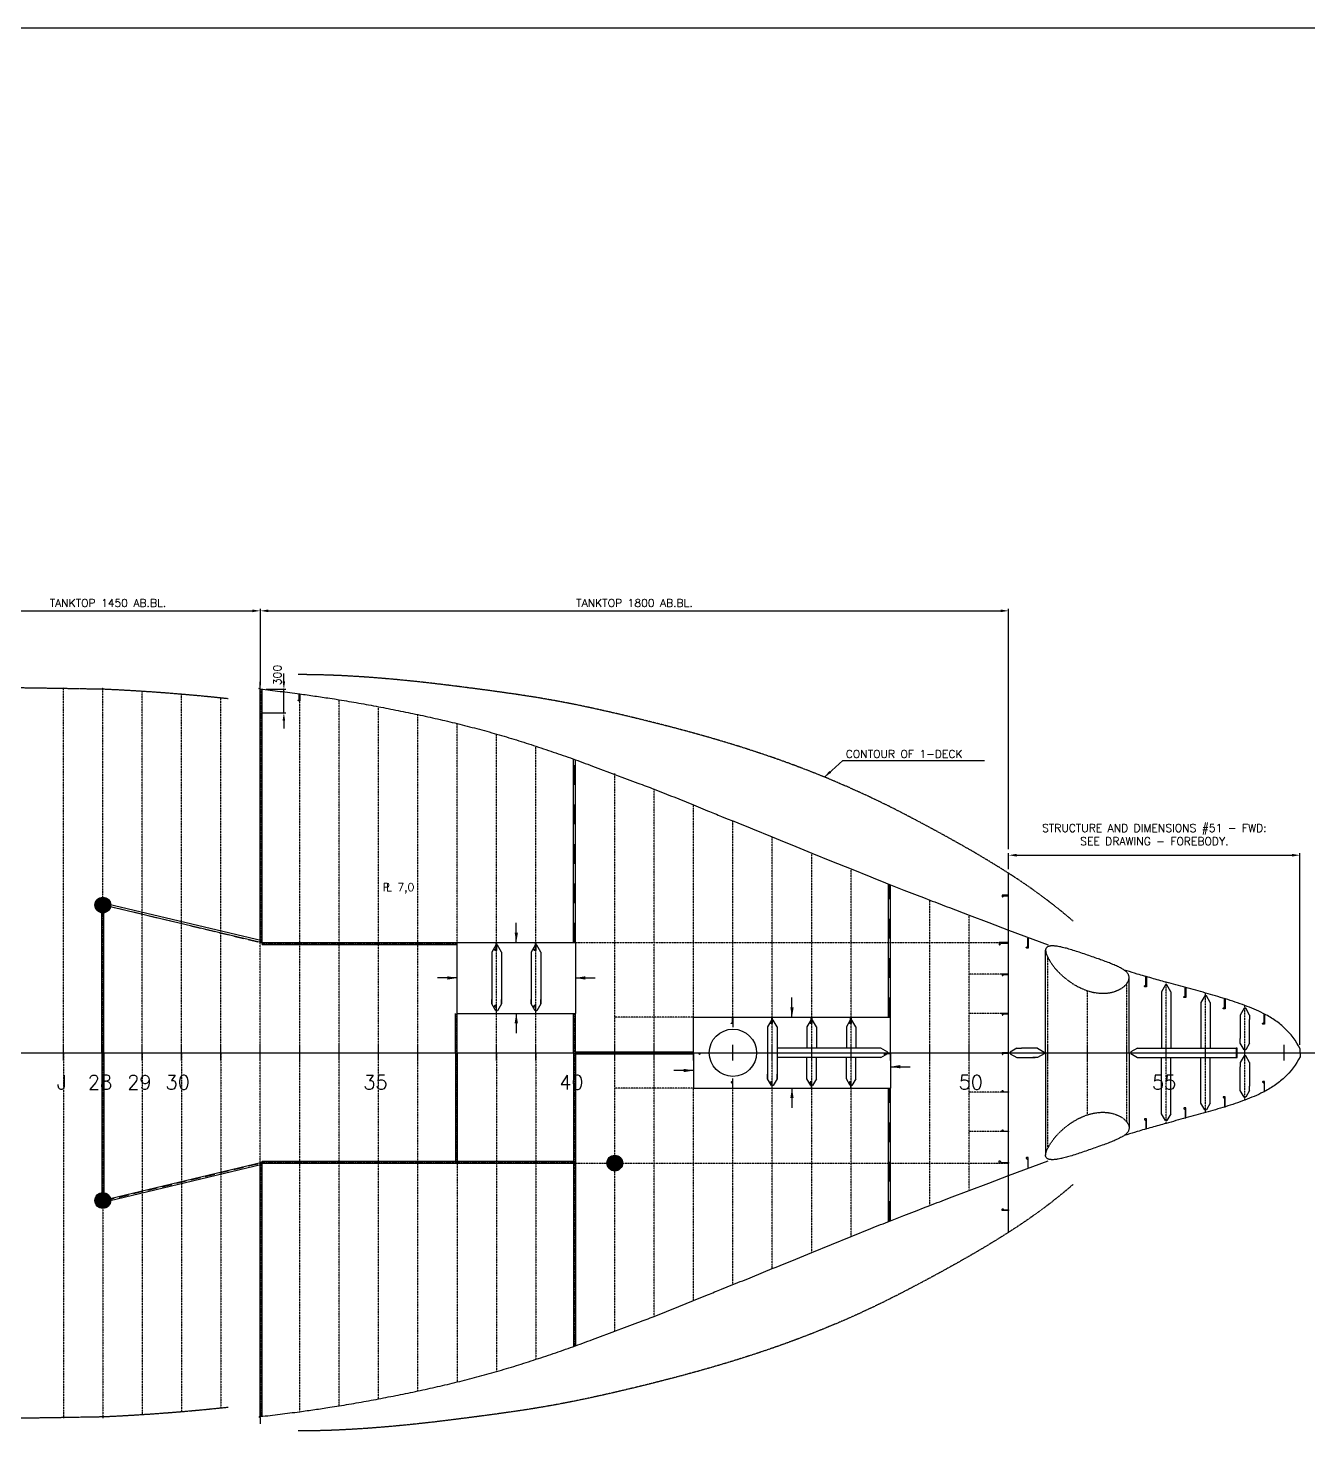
# Model space of a CAD drawing. Extents: x 53504 to 219407, y 25397 to 156081.
# Drawn here: x 107940 to 124189, y 135854 to 153661 of the extents above; entities that cross this region are included whole.
import ezdxf

# ---------------------------------------------------------------- set-up
doc = ezdxf.new("R2010")
doc.units = 0
doc.header["$LTSCALE"] = 250
for name, pattern in [('CENTER', [3, 2.5, -0.25, 0, -0.25]), ('DASHED', [0.75, 0.5, -0.25]), ('JERNB', [2, 1, -1]), ('PHANTOM', [2.1, 1.25, -0.2, 0.125, -0.2, 0.125, -0.2])]:
    doc.linetypes.add(name, pattern=pattern)
doc.layers.get('0').update_dxf_attribs({"linetype": 'CONTINUOUS'})
doc.layers.get('DEFPOINTS').update_dxf_attribs({"linetype": 'CONTINUOUS'})
for name, color, linetype in [('S0CE1', 1, 'CENTER'), ('S0CO1', 1, 'CONTINUOUS'), ('S0CO2', 2, 'CONTINUOUS'), ('S0CO5', 4, 'CONTINUOUS'), ('S0DA1', 1, 'DASHED'), ('S0DA2', 2, 'DASHED'), ('S0DA3', 3, 'DASHED'), ('S0PH1', 1, 'PHANTOM'), ('S0TX2', 2, 'CONTINUOUS'), ('S0TX3', 3, 'CONTINUOUS')]:
    doc.layers.add(name, color=color, linetype=linetype)
doc.styles.add('18', font='romans', dxfattribs={"height": 180})
doc.styles.add('ROMANS', font='romans', dxfattribs={"height": 100})
doc.dimstyles.get("Standard").update_dxf_attribs({"dimscale": 50, "dimtxt": 2, "dimasz": 2, "dimexe": 0.5, "dimexo": 1, "dimgap": 1, "dimtad": 1, "dimdsep": 46, "dimtxsty": 'ROMANS', "dimcen": 1.5, "dimclrd": 1, "dimclre": 1, "dimclrt": 2, "dimazin": 2, "dimtfac": 1, "dimtmove": 2, "dimatfit": 3, "dimfxl": 1, "dimtvp": 100, "dimtolj": 1, "dimarcsym": 0})

# ---------------------------------------------------------------- blocks, each defined once
blk = doc.blocks.new('PILL-O')
at = {"layer": 'S0TX2'}
h = blk.add_hatch(color=256, dxfattribs=at)
h.paths.add_polyline_path([(1, -1), (0, -1), (0, -100, 0.198881), (71, -71)])
h.paths.add_polyline_path([(0, -1), (-70, -71, 0.196266), (0, -100)])
h.paths.add_polyline_path([(0, -1), (0, 0), (-71, 71, 0.198912), (-100, 0, 0.201592), (-70, -71)])
h.paths.add_polyline_path([(0, 100, 0.198881), (-71, 71), (0, 0)])
h.paths.add_polyline_path([(71, 70, 0.201624), (0, 100), (0, 0), (1, -1)])
h.paths.add_polyline_path([(71, 70), (1, -1), (71, -71, 0.198912), (100, 0, 0.196235)])
at = {"layer": 'S0CO2'}
blk.add_circle((0, 0), 100, dxfattribs=at)
blk = doc.blocks.new('HP80x7')
at = {"color": 0, "linetype": 'ByBlock'}
blk.add_lwpolyline([(17, -80, 0.773344), (19, -73), (8, -66, -0.267949), (6, -63), (6, 0), (0, 0), (0, -80), (17, -80)], format="xyb", dxfattribs=at)
blk = doc.blocks.new('HP100x7')
at = {"color": 0}
blk.add_lwpolyline([(0, 0), (0, -100), (20, -100, 0.767327), (24, -89), (10, -79, -0.267949), (7, -75), (7, 0)], format="xyb", close=True, dxfattribs=at)
blk = doc.blocks.new('snip')
at = {"color": 0, "linetype": 'ByBlock'}
for p, q in [((-75, -151), (-75, -221)), ((75, -151), (75, -221))]:
    blk.add_line(p, q, dxfattribs=at)
blk.add_lwpolyline([(75, -151), (13, -43), (-12, -43), (-75, -151)], dxfattribs=at)
blk = doc.blocks.new('HP120x8')
at = {"color": 0}
blk.add_lwpolyline([(0, 0), (0, -120), (24, -120, 0.767327), (27, -109), (10, -99, -0.267949), (8, -95), (8, 0)], format="xyb", close=True, dxfattribs=at)
blk = doc.blocks.new('*D119')
at = {"layer": 'DEFPOINTS', "color": 0, "transparency": 16777216}
for p in [(124088, 143162), (120389, 142933), (124088, 140704)]:
    blk.add_point(p, dxfattribs=at)
at = {"layer": 'S0TX2', "color": 1, "lineweight": -2, "transparency": 16777216}
for p, q in [((120389, 142983), (120389, 143187)), ((124088, 140754), (124088, 143187)), ((120489, 143162), (123988, 143162))]:
    blk.add_line(p, q, dxfattribs=at)
at = {"layer": 'S0TX2', "color": 1, "transparency": 16777216}
for points in [[(120489, 143179), (120489, 143145), (120389, 143162)], [(123988, 143179), (123988, 143145), (124088, 143162)]]:
    blk.add_solid(points, dxfattribs=at)
at = {"layer": 'S0TX2', "color": 2, "transparency": 16777216, "insert": (122239, 143423), "char_height": 100, "attachment_point": 5, "style": 'ROMANS'}
blk.add_mtext('\\A1;STRUCTURE AND DIMENSIONS #51 - FWD:\\PSEE DRAWING - FOREBODY.', dxfattribs=at)
blk = doc.blocks.new('PLDIM2')
at = {"layer": 'S0TX2', "style": 'ROMANS'}
for s, p in [('P', (-19, 0)), ('L', (23, 0))]:
    blk.add_text(s, height=100, dxfattribs=at).set_placement(p)
blk.add_attdef('XX.X', (168, -1), '', height=100, dxfattribs=at)
blk = doc.blocks.new('PILC')
at = {"color": 1, "linetype": 'ByBlock'}
blk.add_line((0, 0), (-250, 0), dxfattribs=at)
blk.add_solid([(-125, 21), (-125, -21), (0, 0)], dxfattribs=at)
blk = doc.blocks.new('*D117')
at = {"layer": 'DEFPOINTS', "color": 0, "transparency": 16777216}
for p in [(120389, 146264), (110889, 145272), (120389, 143187)]:
    blk.add_point(p, dxfattribs=at)
at = {"layer": 'S0TX2', "color": 1, "lineweight": -2, "transparency": 16777216}
for p, q in [((110889, 145322), (110889, 146289)), ((110989, 146264), (120289, 146264)), ((120389, 143237), (120389, 146289))]:
    blk.add_line(p, q, dxfattribs=at)
at = {"layer": 'S0TX2', "color": 1, "transparency": 16777216}
for points in [[(110989, 146281), (110989, 146247), (110889, 146264)], [(120289, 146281), (120289, 146247), (120389, 146264)]]:
    blk.add_solid(points, dxfattribs=at)
at = {"layer": 'S0TX2', "color": 2, "transparency": 16777216, "insert": (115639, 146364), "char_height": 100, "attachment_point": 5, "style": 'ROMANS'}
blk.add_mtext('\\A1;TANKTOP 1800 AB.BL.', dxfattribs=at)
blk = doc.blocks.new('*D112')
at = {"layer": 'DEFPOINTS', "color": 0, "transparency": 16777216}
for p in [(110913, 145269), (111188, 145269), (110864, 144969)]:
    blk.add_point(p, dxfattribs=at)
at = {"layer": 'S0CO1', "color": 1, "lineweight": -2, "transparency": 16777216}
for p, q in [((111188, 145369), (111188, 145469)), ((110963, 145269), (111213, 145269)), ((111188, 144969), (111188, 145269)), ((110914, 144969), (111213, 144969)), ((111188, 144869), (111188, 144769))]:
    blk.add_line(p, q, dxfattribs=at)
at = {"layer": 'S0CO1', "color": 1, "transparency": 16777216}
for points in [[(111171, 145369), (111204, 145369), (111188, 145269)], [(111171, 144869), (111204, 144869), (111188, 144969)]]:
    blk.add_solid(points, dxfattribs=at)
at = {"layer": 'S0CO1', "color": 2, "transparency": 16777216, "insert": (111106, 145449), "char_height": 100, "attachment_point": 5, "rotation": 90, "style": 'ROMANS'}
blk.add_mtext('\\A1;300', dxfattribs=at)
blk = doc.blocks.new('*D120')
at = {"layer": 'DEFPOINTS', "color": 0, "transparency": 16777216}
for p in [(110889, 146264), (110889, 145490), (107020, 145454)]:
    blk.add_point(p, dxfattribs=at)
at = {"layer": 'S0TX2', "color": 1, "lineweight": -2, "transparency": 16777216}
for p, q in [((107020, 145504), (107020, 146289)), ((107120, 146264), (110789, 146264)), ((110889, 145540), (110889, 146289))]:
    blk.add_line(p, q, dxfattribs=at)
at = {"layer": 'S0TX2', "color": 1, "transparency": 16777216}
for points in [[(107120, 146281), (107120, 146247), (107020, 146264)], [(110789, 146281), (110789, 146247), (110889, 146264)]]:
    blk.add_solid(points, dxfattribs=at)
at = {"layer": 'S0TX2', "color": 2, "transparency": 16777216, "insert": (108954, 146364), "char_height": 100, "attachment_point": 5, "style": 'ROMANS'}
blk.add_mtext('\\A1;TANKTOP 1450 AB.BL.', dxfattribs=at)

msp = doc.modelspace()

# ---------------------------------------------------------------- linework, layer by layer
at = {"layer": 'S0CE1', "color": 0, "ltscale": 0.02}
msp.add_line((87804.363, 140654.306), (125017.273, 140654.306), dxfattribs=at)
at = {"layer": 'S0CO1', "color": 6}
msp.add_line((217244.682, 153661.231), (78186.515, 153661.231), dxfattribs=at)
at = {"layer": 'S0CO1', "color": 0}
for p, q in [((110888.569, 142054.306), (110888.569, 145266.634)), ((110912.569, 142030.306), (110912.569, 145263.878)), ((114864.569, 142054.306), (114864.569, 144378.124)), ((114888.569, 142054.306), (114888.569, 144378.124)), ((118864.569, 141104.306), (118864.569, 142794.364)), ((118888.569, 141104.306), (118888.569, 142784.737)), ((108876.569, 140654.306), (108876.569, 142558.201)), ((110912.569, 142073.261), (108876.569, 142558.201)), ((110912.569, 142048.59), (108876.569, 142533.53)), ((108900.569, 140654.306), (108900.569, 142552.485)), ((110912.569, 142054.306), (113388.569, 142054.306)), ((110912.569, 142030.306), (113388.569, 142030.306)), ((120858.569, 140654.306), (120858.569, 141955.464)), ((113828.569, 141877.748), (113828.569, 141275.039)), ((113948.569, 141877.748), (113948.569, 141275.039)), ((114328.569, 141877.748), (114328.569, 141275.039)), ((114448.569, 141877.748), (114448.569, 141275.039)), ((121918.569, 140654.306), (121918.569, 141608.657)), ((122328.569, 141373.619), (122328.569, 140714.306)), ((122448.569, 141373.619), (122448.569, 140714.306)), ((122828.569, 141236.55), (122828.569, 140714.306)), ((122948.569, 141236.55), (122948.569, 140714.306)), ((113364.569, 140654.306), (113364.569, 141154.306)), ((113388.569, 140654.306), (113388.569, 141154.306)), ((114864.569, 140654.306), (114864.569, 141154.306)), ((114888.569, 140654.306), (114888.569, 141154.306)), ((123328.569, 141077.588), (123328.569, 140833.931)), ((123448.569, 140833.931), (123448.569, 141077.588)), ((117328.569, 140927.748), (117328.569, 140325.039)), ((117448.569, 140927.748), (117448.569, 140325.039)), ((117828.569, 140927.748), (117828.569, 140714.306)), ((117948.569, 140927.748), (117948.569, 140714.306)), ((118328.569, 140927.748), (118328.569, 140714.306)), ((118448.569, 140927.748), (118448.569, 140714.306)), ((118712.011, 140714.306), (117448.569, 140714.306)), ((120697.914, 140712.451), (120550.68, 140712.451)), ((122024.854, 140714.306), (123288.569, 140714.306)), ((108876.569, 140654.306), (108876.569, 138680.029)), ((108900.569, 140654.306), (108900.569, 138680.029)), ((113364.569, 140654.306), (113364.569, 139278.306)), ((113388.569, 140654.306), (113388.569, 139278.306)), ((114864.569, 140654.306), (114864.569, 136922.129)), ((114888.569, 140666.306), (116388.569, 140666.306)), ((114888.569, 140654.306), (114888.569, 136930.488)), ((114888.569, 140642.306), (116388.569, 140642.306)), ((118712.011, 140594.306), (117448.569, 140594.306)), ((117828.569, 140380.864), (117828.569, 140594.306)), ((117948.569, 140380.864), (117948.569, 140594.306)), ((118328.569, 140380.864), (118328.569, 140594.306)), ((118448.569, 140380.864), (118448.569, 140594.306)), ((120550.68, 140592.451), (120725.827, 140592.451)), ((120858.569, 140654.306), (120858.569, 139353.149)), ((121918.569, 140654.306), (121918.569, 139699.956)), ((122024.854, 140594.306), (123288.569, 140594.306)), ((122328.569, 139934.993), (122328.569, 140594.306)), ((122448.569, 139934.993), (122448.569, 140594.306)), ((122828.569, 140072.062), (122828.569, 140594.306)), ((122948.569, 140072.062), (122948.569, 140594.306)), ((123328.569, 140231.024), (123328.569, 140474.682)), ((123448.569, 140474.682), (123448.569, 140231.024)), ((118864.569, 138514.249), (118864.569, 140204.306)), ((118888.569, 138523.876), (118888.569, 140204.306)), ((110912.569, 139260.023), (108876.569, 138775.082)), ((110888.569, 136041.979), (110888.569, 139254.306)), ((110912.569, 136044.734), (110912.569, 139278.306)), ((110912.569, 139278.306), (114864.569, 139278.306)), ((110912.569, 139254.306), (114864.569, 139254.306)), ((110912.569, 139235.351), (108876.569, 138750.411))]:
    msp.add_line(p, q, dxfattribs=at)
at = {"layer": 'S0CO1', "color": 0, "linetype": 'JERNB', "ltscale": 0.02}
for p, q in [((110900.569, 142051.448), (110900.569, 145265.26)), ((108888.569, 140654.306), (108888.569, 142429.306)), ((110912.569, 142042.306), (113388.569, 142042.306)), ((113376.569, 140654.306), (113376.569, 141154.306)), ((114876.569, 140654.306), (114876.569, 141154.306)), ((108888.569, 140654.306), (108888.569, 138879.306)), ((113376.569, 140654.306), (113376.569, 139278.306)), ((114876.569, 140654.306), (114876.569, 136926.304)), ((110900.569, 136043.353), (110900.569, 139257.164)), ((110912.569, 139266.306), (114864.569, 139266.306))]:
    msp.add_line(p, q, dxfattribs=at)
at = {"layer": 'S0CO1', "color": 0, "linetype": 'JERNB'}
for p, q in [((114876.569, 142054.306), (114876.569, 144378.124)), ((118876.569, 141104.306), (118876.569, 142789.55)), ((114888.569, 140654.306), (116388.569, 140654.306)), ((118876.569, 138519.063), (118876.569, 140204.306))]:
    msp.add_line(p, q, dxfattribs=at)
at = {"layer": 'S0CO1', "color": 0, "linetype": 'Continuous'}
for p, q in [((116888.569, 140554.306), (116888.569, 140754.306)), ((118888.569, 140554.306), (118888.569, 140754.306)), ((123388.569, 140554.306), (123388.569, 140754.306))]:
    msp.add_line(p, q, dxfattribs=at)
for points in [[(110888.569, 145176.373), (110888.569, 145257.695), (110905.741, 145263.945), (110871.398, 145276.445), (110888.569, 145282.695), (110888.569, 145364.017)], [(110888.569, 136132.24), (110888.569, 136050.918), (110905.741, 136044.668), (110871.398, 136032.168), (110888.569, 136025.918), (110888.569, 135944.596)]]:
    msp.add_lwpolyline(points, dxfattribs=at)
at = {"layer": 'S0CO1', "color": 0}
msp.add_lwpolyline([(123276.569, 140594.306), (123288.569, 140594.306), (123288.569, 140714.306), (123276.569, 140714.306)], close=True, dxfattribs=at)
at = {"layer": 'S0CO2', "color": 0}
for points in [[(120638.569, 142110.556), (120638.569, 141983.184), (120618.069, 141983.184, -0.767326988), (120615.069, 141994.38), (120629.069, 142003.907, 0.267949192), (120631.569, 142008.237), (120631.569, 142110.556)], [(122138.569, 141620.45), (122138.569, 141493.078), (122118.069, 141493.078, -0.767326988), (122115.069, 141504.274), (122129.069, 141513.8, 0.267949192), (122131.569, 141518.13), (122131.569, 141620.45)], [(122638.569, 141482.027), (122638.569, 141354.655), (122618.069, 141354.655, -0.767326988), (122615.069, 141365.851), (122629.069, 141375.377, 0.267949192), (122631.569, 141379.707), (122631.569, 141482.027)], [(123138.569, 141339.42), (123138.569, 141212.048), (123118.069, 141212.048, -0.767326988), (123115.069, 141223.244), (123129.069, 141232.771, 0.267949192), (123131.569, 141237.101), (123131.569, 141339.42)], [(123638.569, 141144.728), (123638.569, 141017.356), (123618.069, 141017.356, -0.767326988), (123615.069, 141028.552), (123629.069, 141038.078, 0.267949192), (123631.569, 141042.408), (123631.569, 141144.728)], [(123638.569, 140163.885), (123638.569, 140291.257), (123618.069, 140291.257, 0.767326988), (123615.069, 140280.061), (123629.069, 140270.534, -0.267949192), (123631.569, 140266.204), (123631.569, 140163.885)], [(123138.569, 139969.192), (123138.569, 140096.564), (123118.069, 140096.564, 0.767326988), (123115.069, 140085.368), (123129.069, 140075.842, -0.267949192), (123131.569, 140071.512), (123131.569, 139969.192)], [(122138.569, 139688.163), (122138.569, 139815.535), (122118.069, 139815.535, 0.767326988), (122115.069, 139804.339), (122129.069, 139794.812, -0.267949192), (122131.569, 139790.482), (122131.569, 139688.163)], [(122638.569, 139826.586), (122638.569, 139953.958), (122618.069, 139953.958, 0.767326988), (122615.069, 139942.762), (122629.069, 139933.235, -0.267949192), (122631.569, 139928.905), (122631.569, 139826.586)], [(120638.569, 139198.056), (120638.569, 139325.428), (120618.069, 139325.428, 0.767326988), (120615.069, 139314.232), (120629.069, 139304.706, -0.267949192), (120631.569, 139300.376), (120631.569, 139198.056)]]:
    msp.add_lwpolyline(points, format="xyb", close=True, dxfattribs=at)
at = {"layer": 'S0CO2', "color": 0, "flags": 128}
for points in [[(121918.587, 141608.278), (121918.181, 141616.953), (121916.995, 141625.173), (121915.024, 141633.241), (121912.39, 141640.831), (121909.05, 141648.162), (121907.378, 141651.265), (121905.599, 141654.306), (121901.86, 141660.073), (121897.673, 141665.775), (121893.312, 141671.092), (121888.569, 141676.325), (121884.064, 141680.858), (121879.386, 141685.219), (121873.817, 141690.069), (121867.921, 141694.851), (121862.05, 141699.328), (121855.901, 141703.782), (121845.837, 141710.643), (121835.081, 141717.468), (121828.648, 141721.312), (121822.026, 141725.091), (121809.853, 141731.732), (121798.431, 141737.702), (121786.564, 141743.644), (121772.669, 141750.332), (121758.194, 141757.052), (121743.374, 141763.676), (121728.097, 141770.238), (121712.032, 141776.93), (121695.482, 141783.684), (121682.134, 141789.026), (121668.569, 141794.362), (121650.88, 141801.212), (121632.794, 141808.118), (121614.339, 141815.065), (121595.544, 141822.035), (121576.437, 141829.015), (121557.044, 141835.99), (121543.089, 141840.941), (121529.071, 141845.858), (121509.116, 141852.806), (121488.978, 141859.81), (121468.689, 141866.857), (121448.278, 141873.927), (121427.778, 141881.021), (121408.149, 141887.798), (121388.569, 141894.552), (121367.985, 141901.627), (121347.429, 141908.66), (121326.937, 141915.639), (121306.536, 141922.555), (121286.259, 141929.399), (121267.72, 141935.629), (121249.409, 141941.757), (121229.649, 141948.254), (121210.13, 141954.473), (121190.88, 141960.413), (121171.929, 141966.075), (121153.304, 141971.462), (121135.034, 141976.577), (121121.665, 141980.214), (121108.569, 141983.69), (121091.302, 141988.101), (121074.483, 141992.175), (121062.058, 141995.045), (121049.962, 141997.725), (121034.38, 142000.922), (121019.333, 142003.664), (121004.948, 142005.97), (120997.669, 142007.02), (120990.575, 142007.97), (120977.28, 142009.482), (120966.612, 142010.41), (120955.968, 142011.084), (120944.401, 142011.366), (120933.505, 142011.054), (120927.232, 142010.621), (120921.237, 142010.031), (120915.284, 142009.249), (120909.388, 142008.254), (120903.517, 142006.978), (120897.753, 142005.376), (120893.108, 142003.806), (120888.569, 142001.965), (120882.837, 141999.077), (120877.437, 141995.656), (120872.692, 141991.826), (120870.296, 141989.452), (120868.089, 141986.922), (120864.694, 141982.103), (120861.983, 141976.869), (120860.048, 141971.468), (120858.939, 141966.492), (120858.554, 141954.977)], [(121918.587, 139700.335), (121918.181, 139691.66), (121916.995, 139683.44), (121915.024, 139675.371), (121912.39, 139667.782), (121909.05, 139660.451), (121907.378, 139657.348), (121905.599, 139654.306), (121901.86, 139648.539), (121897.673, 139642.837), (121893.312, 139637.52), (121888.569, 139632.288), (121884.064, 139627.754), (121879.386, 139623.393), (121873.817, 139618.544), (121867.921, 139613.761), (121862.05, 139609.284), (121855.901, 139604.83), (121845.837, 139597.969), (121835.081, 139591.145), (121828.648, 139587.3), (121822.026, 139583.521), (121809.853, 139576.88), (121798.431, 139570.911), (121786.564, 139564.969), (121772.669, 139558.28), (121758.194, 139551.561), (121743.374, 139544.936), (121728.097, 139538.374), (121712.032, 139531.682), (121695.482, 139524.929), (121682.134, 139519.586), (121668.569, 139514.25), (121650.88, 139507.4), (121632.794, 139500.494), (121614.339, 139493.548), (121595.544, 139486.577), (121576.437, 139479.597), (121557.044, 139472.622), (121543.089, 139467.671), (121529.071, 139462.755), (121509.116, 139455.806), (121488.978, 139448.802), (121468.689, 139441.755), (121448.278, 139434.685), (121427.778, 139427.591), (121408.149, 139420.814), (121388.569, 139414.061), (121367.985, 139406.986), (121347.429, 139399.953), (121326.937, 139392.973), (121306.536, 139386.057), (121286.259, 139379.213), (121267.72, 139372.983), (121249.409, 139366.856), (121229.649, 139360.358), (121210.13, 139354.14), (121190.88, 139348.2), (121171.929, 139342.537), (121153.304, 139337.15), (121135.034, 139332.035), (121121.665, 139328.399), (121108.569, 139324.923), (121091.302, 139320.512), (121074.483, 139316.438), (121062.058, 139313.568), (121049.962, 139310.887), (121034.38, 139307.69), (121019.333, 139304.949), (121004.948, 139302.643), (120997.669, 139301.592), (120990.575, 139300.643), (120977.28, 139299.131), (120966.612, 139298.203), (120955.968, 139297.528), (120944.401, 139297.247), (120933.505, 139297.558), (120927.232, 139297.992), (120921.237, 139298.581), (120915.284, 139299.363), (120909.388, 139300.358), (120903.517, 139301.634), (120897.753, 139303.237), (120893.108, 139304.807), (120888.569, 139306.648), (120882.837, 139309.536), (120877.437, 139312.956), (120872.692, 139316.787), (120870.296, 139319.16), (120868.089, 139321.691), (120864.694, 139326.509), (120861.983, 139331.743), (120860.048, 139337.145), (120858.939, 139342.12), (120858.554, 139353.636)]]:
    msp.add_lwpolyline(points, dxfattribs=at)
at = {"layer": 'S0CO5', "color": 0}
for p, q in [((120388.569, 138375.603), (120388.569, 142933.01)), ((113388.569, 142054.306), (114888.569, 142054.306)), ((113388.569, 141154.306), (113388.569, 142054.306)), ((114888.569, 142054.306), (114888.569, 141154.306)), ((113388.569, 141154.306), (114888.569, 141154.306)), ((116388.569, 140654.306), (116388.569, 141104.306)), ((116388.569, 141104.306), (118888.569, 141104.306)), ((118888.569, 140654.306), (118888.569, 141104.306)), ((116388.569, 140654.306), (116388.569, 140204.306)), ((118888.569, 140654.306), (118888.569, 140204.306)), ((123288.569, 140654.306), (124088.495, 140654.306)), ((116388.569, 140204.306), (118888.569, 140204.306))]:
    msp.add_line(p, q, dxfattribs=at)
at = {"layer": 'S0CO5', "color": 0, "flags": 128}
for points in [[(110882.646, 145272.351, -0.000054026), (110888.569, 145271.68, -0.002373), (111138.743, 145242.141, -0.003239), (111388.569, 145209.793, -0.002486), (111579.241, 145182.88, -0.001881), (111769.673, 145154.306), (111829.136, 145145.08), (111888.569, 145135.66, -0.004166), (112138.878, 145093.348, -0.002877), (112388.569, 145047.516, -0.00266), (112638.862, 144998.714, -0.003099), (112888.569, 144947.01, -0.00342), (113139.001, 144891.75, -0.004164), (113388.569, 144832.701, -0.004594), (113639.237, 144768.731, -0.005414), (113888.569, 144699.758, -0.005252), (114139.249, 144624.621, -0.00354), (114388.569, 144545.086, -0.003347), (114639.212, 144461.309, -0.004155), (114888.569, 144373.782, -0.003507), (115138.888, 144281.568), (115388.569, 144187.647), (115432.983, 144170.964), (115477.425, 144154.306), (115683.187, 144077.56, -0.002934), (115888.569, 143999.803, -0.003958), (116139.085, 143900.989, -0.001179), (116388.569, 143799.603), (116566.954, 143726.645, 0.001691), (116745.593, 143654.306), (116817.075, 143625.739), (116888.569, 143597.2, -0.001725), (117138.733, 143496.113), (117388.569, 143394.218), (117437.497, 143374.267), (117486.425, 143354.306), (117687.476, 143271.986), (117888.569, 143189.776), (118138.524, 143088.588), (118388.569, 142987.622), (118638.333, 142886.362, 0.002549), (118888.569, 142786.282, 0.00173), (119058.497, 142720.021), (119228.636, 142654.306), (119308.595, 142623.401), (119388.569, 142592.528, 0.001117), (119638.44, 142496.901), (119888.569, 142401.95), (120138.519, 142307.227), (120388.569, 142212.735), (120889.505, 142025.035)], [(124088.495, 140654.306), (124088.495, 140704.306, 0.090885), (123888.569, 140971.905, 0.040936), (123760.653, 141072.426, 0.028417), (123620.075, 141154.306, 0.017782), (123505.716, 141207.456, 0.010105), (123388.569, 141254.147, 0.015065), (123140.247, 141338.904, 0.006036), (122888.569, 141413.109, 0.002827), (122638.667, 141482.001, -0.001385), (122388.569, 141550.177, -0.001835), (122205.04, 141601.487, -0.002307), (122021.935, 141654.306, -0.00167), (121888.569, 141693.931, -0.000388382), (121855.903, 141703.781, -0.000388382)], [(124088.495, 140654.306), (124088.495, 140604.306, -0.090885), (123888.569, 140336.708, -0.040936), (123760.653, 140236.187, -0.028417), (123620.075, 140154.306, -0.017782), (123505.716, 140101.157, -0.010105), (123388.569, 140054.466, -0.015065), (123140.247, 139969.709, -0.006036), (122888.569, 139895.504, -0.002827), (122638.667, 139826.612, 0.001385), (122388.569, 139758.435, 0.001835), (122205.04, 139707.126, 0.002307), (122021.935, 139654.306, 0.00167), (121888.569, 139614.681, 0.000388382), (121855.903, 139604.831, 0.000388382)], [(110882.646, 136036.262, 0.000054026), (110888.569, 136036.932, 0.002373), (111138.743, 136066.471, 0.003239), (111388.569, 136098.819, 0.002486), (111579.241, 136125.732, 0.001881), (111769.673, 136154.306), (111829.136, 136163.532), (111888.569, 136172.953, 0.004166), (112138.878, 136215.264, 0.002877), (112388.569, 136261.097, 0.00266), (112638.862, 136309.899, 0.003099), (112888.569, 136361.602, 0.00342), (113139.001, 136416.863, 0.004164), (113388.569, 136475.911, 0.004594), (113639.237, 136539.881, 0.005414), (113888.569, 136608.855, 0.005252), (114139.249, 136683.991, 0.00354), (114388.569, 136763.526, 0.003347), (114639.212, 136847.304, 0.004155), (114888.569, 136934.831, 0.003507), (115138.888, 137027.044), (115388.569, 137120.965), (115432.983, 137137.648), (115477.425, 137154.306), (115683.187, 137231.053, 0.002934), (115888.569, 137308.81, 0.003958), (116139.085, 137407.624, 0.001179), (116388.569, 137509.01), (116566.954, 137581.968, -0.001691), (116745.593, 137654.306), (116817.075, 137682.873), (116888.569, 137711.412, 0.001725), (117138.733, 137812.499), (117388.569, 137914.395), (117437.497, 137934.346), (117486.425, 137954.306), (117687.476, 138036.626), (117888.569, 138118.837), (118138.524, 138220.025), (118388.569, 138320.99), (118638.333, 138422.25, -0.002549), (118888.569, 138522.331, -0.00173), (119058.497, 138588.592), (119228.636, 138654.306), (119308.595, 138685.211), (119388.569, 138716.085, -0.001117), (119638.44, 138811.712), (119888.569, 138906.662), (120138.519, 139001.386), (120388.569, 139095.878), (120889.505, 139283.578)]]:
    msp.add_lwpolyline(points, format="xyb", dxfattribs=at)
at = {"layer": 'S0CO5', "color": 0}
msp.add_circle((116888.569, 140654.306), 300, dxfattribs=at)
at = {"layer": 'S0DA1', "color": 0, "ltscale": 0.02}
for p, q in [((120364.569, 141654.306), (119888.569, 141654.306)), ((120364.569, 141154.306), (119888.569, 141154.306)), ((120364.569, 140154.306), (119888.569, 140154.306)), ((120364.569, 139654.306), (119888.569, 139654.306))]:
    msp.add_line(p, q, dxfattribs=at)
at = {"layer": 'S0DA2', "color": 0, "ltscale": 0.02}
for p, q in [((108388.569, 140654.306), (108388.569, 145290.719)), ((108888.569, 142555.343), (108888.569, 145290.719)), ((109388.569, 140654.306), (109388.569, 145245.643)), ((109888.569, 140654.306), (109888.569, 145208.506)), ((110388.569, 140654.306), (110388.569, 145161.479)), ((111388.569, 136105.162), (111388.569, 145203.451)), ((111888.569, 136178.462), (111888.569, 145130.151)), ((112388.569, 136260.501), (112388.569, 145048.111)), ((112888.569, 136356.852), (112888.569, 144951.76)), ((113388.569, 142054.306), (113388.569, 144835.131)), ((113888.569, 142054.306), (113888.569, 144698.916)), ((114388.569, 142054.306), (114388.569, 144545.661)), ((115388.569, 137111.341), (115388.569, 144197.271)), ((115888.569, 137303.746), (115888.569, 144004.867)), ((116388.569, 141104.306), (116388.569, 143804.89)), ((116888.569, 141104.306), (116888.569, 143599.807)), ((117388.569, 141104.306), (117388.569, 143393.611)), ((117888.569, 141104.306), (117888.569, 143188.819)), ((118388.569, 141104.306), (118388.569, 142985.977)), ((119388.569, 138723.618), (119388.569, 142584.994)), ((119888.569, 138918.883), (119888.569, 142389.729)), ((110888.569, 139229.635), (110888.569, 142078.978)), ((113888.569, 141154.306), (113888.569, 142054.306)), ((114388.569, 141154.306), (114388.569, 142054.306)), ((120888.569, 139447.429), (120888.569, 141861.184)), ((121388.569, 139866.164), (121388.569, 141442.449)), ((121888.569, 139776.241), (121888.569, 141532.371)), ((122388.569, 139758.435), (122388.569, 141550.177)), ((122888.569, 139895.504), (122888.569, 141413.109)), ((123388.569, 140054.466), (123388.569, 141254.147)), ((113888.569, 140654.306), (113888.569, 141154.306)), ((114388.569, 140654.306), (114388.569, 141154.306)), ((117388.569, 140204.306), (117388.569, 141104.306)), ((117888.569, 140204.306), (117888.569, 141104.306)), ((118388.569, 140204.306), (118388.569, 141104.306)), ((108388.569, 140654.306), (108388.569, 136017.893)), ((109388.569, 140654.306), (109388.569, 136062.97)), ((109888.569, 140654.306), (109888.569, 136100.106)), ((110388.569, 140654.306), (110388.569, 136147.133)), ((113888.569, 140654.306), (113888.569, 136609.696)), ((114388.569, 140654.306), (114388.569, 136762.952)), ((116388.569, 137503.722), (116388.569, 140204.306)), ((116888.569, 137708.805), (116888.569, 140204.306)), ((117388.569, 137915.002), (117388.569, 140204.306)), ((117888.569, 138119.793), (117888.569, 140204.306)), ((118388.569, 138322.635), (118388.569, 140204.306)), ((113388.569, 139254.306), (113388.569, 136473.482)), ((108888.569, 138753.269), (108888.569, 136017.893))]:
    msp.add_line(p, q, dxfattribs=at)
at = {"layer": 'S0DA2', "color": 0}
for p, q in [((116888.569, 141104.306), (116888.569, 140954.306)), ((116388.569, 140654.306), (116588.569, 140654.306)), ((116888.569, 140204.306), (116888.569, 140354.306))]:
    msp.add_line(p, q, dxfattribs=at)
at = {"layer": 'S0DA3', "color": 0}
for p, q in [((108912.569, 142529.306), (110888.569, 142054.306)), ((108912.569, 140654.306), (110888.569, 140654.306)), ((110912.569, 140654.306), (114888.569, 140654.306)), ((117188.569, 140654.306), (118888.569, 140654.306)), ((118888.569, 140654.306), (120388.569, 140654.306)), ((120388.569, 140654.306), (123288.569, 140654.306)), ((108912.569, 138779.306), (110888.569, 139254.306))]:
    msp.add_line(p, q, dxfattribs=at)
at = {"layer": 'S0DA3', "color": 0, "ltscale": 0.02}
for p, q in [((114888.569, 142054.306), (120388.569, 142054.306)), ((116388.569, 141104.306), (115388.569, 141104.306)), ((116388.569, 140204.306), (115388.569, 140204.306)), ((114888.569, 139254.306), (120388.569, 139254.306))]:
    msp.add_line(p, q, dxfattribs=at)
at = {"layer": 'S0PH1', "color": 0}
msp.add_line((124077.453, 140654.306), (124633.729, 140654.306), dxfattribs=at)
at = {"layer": 'S0PH1', "color": 0, "ltscale": 0.02, "flags": 128}
for points in [[(121208.483, 142324.861, 0.01728236), (120848.569, 142614.718, 0.018682), (120397.669, 142927.2, 0.01108), (119928.976, 143212.306, 0.002294), (119804.03, 143283.802, 0.00167), (119678.519, 143354.306), (119621.583, 143385.931), (119564.569, 143417.413, 0.006599), (119043.483, 143695.44, 0.011709), (118512.569, 143954.205, 0.005479), (118282.511, 144056.717, 0.005153), (118050.298, 144154.306, 0.01486), (117329.558, 144423.823, 0.011968), (116595.405, 144654.306, 0.005337), (116216.386, 144759.036, 0.003498), (115835.569, 144857.057, 0.006889), (115146.851, 145019.155, 0.012589), (114452.341, 145154.306, 0.00591), (114115.067, 145207.077, 0.002299), (113776.972, 145254.306, 0.003441), (113177.651, 145331.011, 0.007398), (112576.808, 145394.702, 0.009377), (111974.208, 145438.203, 0.013328), (111370.251, 145454.306)], [(102914.918, 145299.542), (107045.593, 145299.542, -0.001994514), (108912.516, 145271.848)], [(108912.516, 145271.848, -0.015404457), (110481.73, 145151.62)], [(121208.483, 138983.751, -0.01728236), (120848.569, 138693.895, -0.018682), (120397.669, 138381.413, -0.01108), (119928.976, 138096.306, -0.002294), (119804.03, 138024.811, -0.00167), (119678.519, 137954.306), (119621.583, 137922.681), (119564.569, 137891.2, -0.006599), (119043.483, 137613.172, -0.011709), (118512.569, 137354.407, -0.005479), (118282.511, 137251.895, -0.005153), (118050.298, 137154.306, -0.01486), (117329.558, 136884.789, -0.011968), (116595.405, 136654.306, -0.005337), (116216.386, 136549.577, -0.003498), (115835.569, 136451.555, -0.006889), (115146.851, 136289.458, -0.012589), (114452.341, 136154.306, -0.00591), (114115.067, 136101.536, -0.002299), (113776.972, 136054.306, -0.003441), (113177.651, 135977.602, -0.007398), (112576.808, 135913.911, -0.009377), (111974.208, 135870.41, -0.013328), (111370.251, 135854.306)], [(108912.516, 136036.764, 0.015404457), (110481.73, 136156.993)], [(102914.918, 136009.07), (107045.593, 136009.07, 0.001994514), (108912.516, 136036.764)]]:
    msp.add_lwpolyline(points, format="xyb", dxfattribs=at)
for points in [[(120858.569, 141955.464), (120858.968, 141947.972), (120859.747, 141940.897), (120860.933, 141933.785), (120862.337, 141927.388), (120864.056, 141920.989), (120865.94, 141914.854), (120868.089, 141908.451), (120872.366, 141896.93), (120874.858, 141890.758), (120877.544, 141884.477), (120882.761, 141873.035), (120888.569, 141861.184), (120891.155, 141856.163), (120893.796, 141851.171), (120901.546, 141837.134), (120909.47, 141823.633), (120917.991, 141809.952), (120927.814, 141795.002), (120936.181, 141782.793), (120944.948, 141770.48), (120956.548, 141754.859), (120968.8, 141739.104), (120980.638, 141724.548), (120992.946, 141710.056), (121006.944, 141694.354), (121021.519, 141678.858), (121033.761, 141666.461), (121046.304, 141654.306), (121054.28, 141646.845), (121062.353, 141639.49), (121078.732, 141625.046), (121095.669, 141610.7), (121113.046, 141596.572), (121130.841, 141582.693), (121149.024, 141569.1), (121167.569, 141555.821), (121186.448, 141542.883), (121205.435, 141530.438), (121224.614, 141518.419), (121244.315, 141506.746), (121264.233, 141495.715), (121284.339, 141485.33), (121304.603, 141475.592), (121324.993, 141466.502), (121345.48, 141458.058), (121366.03, 141450.258), (121377.325, 141446.249), (121388.569, 141442.449), (121409.157, 141436.028), (121429.712, 141430.33), (121450.206, 141425.337), (121470.607, 141421.034), (121490.882, 141417.405), (121511.005, 141414.431), (121526.565, 141412.555), (121542.103, 141411.046), (121561.69, 141409.759), (121581.017, 141409.244), (121600.054, 141409.467), (121618.769, 141410.394), (121637.14, 141411.99), (121655.134, 141414.219), (121672.726, 141417.043), (121685.626, 141419.526), (121698.407, 141422.335), (121714.876, 141426.516), (121730.851, 141431.226), (121746.312, 141436.419), (121757.253, 141440.484), (121768.04, 141444.819), (121782.126, 141451.069), (121795.616, 141457.787), (121808.493, 141464.912), (121820.521, 141472.243), (121826.45, 141476.112), (121832.19, 141480.028), (121843.12, 141488.013), (121851.329, 141494.522), (121859.276, 141501.282), (121868.384, 141509.747), (121876.071, 141517.662), (121883.343, 141525.905), (121885.989, 141529.112), (121888.569, 141532.371), (121894.439, 141540.372), (121899.853, 141548.639), (121904.767, 141557.261), (121907.011, 141561.729), (121909.05, 141566.169), (121911.228, 141571.462), (121913.161, 141576.825), (121914.835, 141582.3), (121916.206, 141587.834), (121917.749, 141596.741), (121918.335, 141602.699), (121918.569, 141608.657)], [(120858.569, 139353.149), (120858.968, 139360.641), (120859.747, 139367.715), (120860.933, 139374.828), (120862.337, 139381.224), (120864.056, 139387.624), (120865.94, 139393.758), (120868.089, 139400.162), (120872.366, 139411.683), (120874.858, 139417.854), (120877.544, 139424.136), (120882.761, 139435.578), (120888.569, 139447.429), (120891.155, 139452.449), (120893.796, 139457.442), (120901.546, 139471.478), (120909.47, 139484.979), (120917.991, 139498.661), (120927.814, 139513.611), (120936.181, 139525.819), (120944.948, 139538.133), (120956.548, 139553.754), (120968.8, 139569.509), (120980.638, 139584.064), (120992.946, 139598.556), (121006.944, 139614.259), (121021.519, 139629.755), (121033.761, 139642.151), (121046.304, 139654.306), (121054.28, 139661.768), (121062.353, 139669.122), (121078.732, 139683.566), (121095.669, 139697.912), (121113.046, 139712.041), (121130.841, 139725.919), (121149.024, 139739.513), (121167.569, 139752.792), (121186.448, 139765.729), (121205.435, 139778.175), (121224.614, 139790.194), (121244.315, 139801.867), (121264.233, 139812.898), (121284.339, 139823.282), (121304.603, 139833.02), (121324.993, 139842.11), (121345.48, 139850.554), (121366.03, 139858.355), (121377.325, 139862.364), (121388.569, 139866.164), (121409.157, 139872.584), (121429.712, 139878.283), (121450.206, 139883.276), (121470.607, 139887.578), (121490.882, 139891.207), (121511.005, 139894.181), (121526.565, 139896.058), (121542.103, 139897.567), (121561.69, 139898.853), (121581.017, 139899.369), (121600.054, 139899.145), (121618.769, 139898.218), (121637.14, 139896.622), (121655.134, 139894.393), (121672.726, 139891.569), (121685.626, 139889.087), (121698.407, 139886.278), (121714.876, 139882.096), (121730.851, 139877.386), (121746.312, 139872.193), (121757.253, 139868.128), (121768.04, 139863.794), (121782.126, 139857.543), (121795.616, 139850.826), (121808.493, 139843.7), (121820.521, 139836.37), (121826.45, 139832.5), (121832.19, 139828.585), (121843.12, 139820.6), (121851.329, 139814.091), (121859.276, 139807.331), (121868.384, 139798.866), (121876.071, 139790.95), (121883.343, 139782.708), (121885.989, 139779.5), (121888.569, 139776.241), (121894.439, 139768.24), (121899.853, 139759.973), (121904.767, 139751.352), (121907.011, 139746.883), (121909.05, 139742.444), (121911.228, 139737.151), (121913.161, 139731.788), (121914.835, 139726.313), (121916.206, 139720.778), (121917.749, 139711.871), (121918.335, 139705.914), (121918.569, 139699.956)]]:
    msp.add_lwpolyline(points, dxfattribs=at)
at = {"layer": 'S0TX2', "color": 0}
for p, q in [((108388.569, 140554.306), (108388.569, 140754.306)), ((108888.569, 140554.306), (108888.569, 140754.306)), ((109388.569, 140554.306), (109388.569, 140754.306)), ((109888.569, 140554.306), (109888.569, 140754.306)), ((110388.569, 140554.306), (110388.569, 140754.306)), ((110888.569, 140554.306), (110888.569, 140754.306)), ((111388.569, 140554.306), (111388.569, 140754.306)), ((111888.569, 140554.306), (111888.569, 140754.306)), ((112388.569, 140554.306), (112388.569, 140754.306)), ((112888.569, 140554.306), (112888.569, 140754.306)), ((113388.569, 140554.306), (113388.569, 140754.306)), ((113888.569, 140554.306), (113888.569, 140754.306)), ((114388.569, 140554.306), (114388.569, 140754.306)), ((114888.569, 140554.306), (114888.569, 140754.306)), ((115388.569, 140554.306), (115388.569, 140754.306)), ((115888.569, 140554.306), (115888.569, 140754.306)), ((116388.569, 140554.306), (116388.569, 140754.306)), ((116888.569, 140554.306), (116888.569, 140754.306)), ((117388.569, 140554.306), (117388.569, 140754.306)), ((117888.569, 140554.306), (117888.569, 140754.306)), ((118388.569, 140554.306), (118388.569, 140754.306)), ((118888.569, 140554.306), (118888.569, 140754.306)), ((119388.569, 140554.306), (119388.569, 140754.306)), ((119888.569, 140554.306), (119888.569, 140754.306)), ((120388.569, 140554.306), (120388.569, 140754.306)), ((120888.569, 140554.306), (120888.569, 140754.306)), ((121388.569, 140554.306), (121388.569, 140754.306)), ((121888.569, 140554.306), (121888.569, 140754.306)), ((122388.569, 140554.306), (122388.569, 140754.306)), ((122888.569, 140554.306), (122888.569, 140754.306)), ((123388.569, 140554.306), (123388.569, 140754.306)), ((123888.569, 140554.306), (123888.569, 140754.306))]:
    msp.add_line(p, q, dxfattribs=at)

# ---------------------------------------------------------------- block references
at = {"layer": 'S0CO1', "color": 0}
for name, p in [('PILL-O', (108888.569, 142529.306)), ('PILC', (113388.569, 141604.306)), ('PILC', (116388.569, 140429.306)), ('PILL-O', (115388.569, 139254.306)), ('PILL-O', (108888.569, 138779.306))]:
    msp.add_blockref(name, p, dxfattribs=at)
for p, rotation in [((114138.569, 142054.306), 270), ((114888.569, 141604.306), 180), ((117638.569, 141104.306), 270), ((114138.569, 141154.306), 90), ((118888.569, 140477.189), 180), ((117638.569, 140204.306), 90)]:
    msp.add_blockref('PILC', p, dxfattribs=dict(at, rotation=rotation))
at = {"layer": 'S0CO1', "color": 0, "xscale": 0.8, "yscale": 0.8, "zscale": 0.8}
for p in [(113888.569, 142054.306), (114388.569, 142054.306), (122388.569, 141550.177), (122888.569, 141413.109), (123388.569, 141254.147), (117388.569, 141104.306), (117888.569, 141104.306), (118388.569, 141104.306), (123388.569, 140651.24)]:
    msp.add_blockref('snip', p, dxfattribs=at)
at = {"layer": 'S0CO1', "color": 0, "yscale": 0.8, "zscale": 0.8}
for p, xscale, rotation in [((113888.569, 141154.306), -0.8, 180), ((114388.569, 141154.306), -0.8, 180), ((118888.569, 140654.306), 0.8, 270), ((120374.121, 140652.451), 0.8, 90), ((120874.472, 140652.451), -0.8, 270), ((121904.121, 140654.306), 0.8, 90), ((123388.569, 140657.373), -0.8, 180), ((117388.569, 140204.306), -0.8, 180), ((117888.569, 140204.306), -0.8, 180), ((118388.569, 140204.306), -0.8, 180), ((123388.569, 140054.466), -0.8, 180), ((122888.569, 139895.504), -0.8, 180), ((122388.569, 139758.435), -0.8, 180)]:
    msp.add_blockref('snip', p, dxfattribs=dict(at, xscale=xscale, rotation=rotation))
at = {"layer": 'S0CO2', "color": 0, "xscale": -1}
for name, p in [('HP80x7', (111388.569, 145203.451)), ('HP100x7', (113888.569, 142054.306)), ('HP100x7', (114388.569, 142054.306)), ('HP80x7', (116888.569, 141104.306)), ('HP80x7', (117388.569, 141104.306)), ('HP80x7', (117888.569, 141104.306)), ('HP80x7', (118388.569, 141104.306))]:
    msp.add_blockref(name, p, dxfattribs=at)
at = {"layer": 'S0CO2', "color": 0}
for name, p, rotation in [('HP100x7', (113888.569, 141154.306), 180), ('HP100x7', (114388.569, 141154.306), 180), ('HP80x7', (118887.137, 140650.346), 269.8183635007229), ('HP80x7', (116888.569, 140204.306), 180), ('HP80x7', (117388.569, 140204.306), 180), ('HP80x7', (117888.569, 140204.306), 180), ('HP80x7', (118388.569, 140204.306), 180)]:
    msp.add_blockref(name, p, dxfattribs=dict(at, rotation=rotation))
at = {"layer": 'S0CO2', "color": 0, "xscale": -1, "rotation": 90}
msp.add_blockref('HP80x7', (116388.569, 140654.306), dxfattribs=at)
at = {"layer": 'S0TX2', "color": 0}
msp.add_blockref('PLDIM2', (112461.921, 142707.265), dxfattribs=at).add_auto_attribs({'XX.X': '7,0'})
at = {"layer": 'S0TX2', "color": 0, "rotation": 270}
for name, p in [('HP80x7', (120388.569, 142654.306)), ('HP120x8', (120388.569, 142054.306)), ('HP80x7', (120388.569, 141654.306)), ('HP80x7', (120388.569, 141154.306)), ('HP80x7', (120388.569, 140654.306))]:
    msp.add_blockref(name, p, dxfattribs=at)
at = {"layer": 'S0TX2', "color": 0, "xscale": -1}
for name, p, rotation in [('HP80x7', (120388.569, 140154.306), 269.9999999999995), ('HP80x7', (120388.569, 139654.306), 269.9999999999995), ('HP120x8', (120388.569, 139254.306), 270), ('HP80x7', (120388.569, 138654.306), 269.9999999999995)]:
    msp.add_blockref(name, p, dxfattribs=dict(at, rotation=rotation))

# ---------------------------------------------------------------- texts
at = {"layer": 'S0TX2', "color": 0}
for s, height, style, p in [('CONTOUR OF 1-DECK', 100, 'ROMANS', (118320.935, 144397.433)), ('28', 180, '18', (108699.449, 140190.089)), ('29', 180, '18', (109199.449, 140190.089)), ('30', 180, '18', (109685.765, 140190.089)), ('35', 180, '18', (112196.382, 140190.089)), ('40', 180, '18', (114684.347, 140190.089)), ('50', 180, '18', (119754.185, 140190.089)), ('55', 180, '18', (122208.648, 140190.089))]:
    msp.add_text(s, height=height, dxfattribs=dict(at, style=style)).set_placement(p)
at = {"layer": 'S0TX3', "color": 0, "style": '18'}
msp.add_text('J', height=180, dxfattribs=at).set_placement((108307.817, 140190.089))

# ---------------------------------------------------------------- dimensions: what is measured, and where the dimension line sits
at = {"layer": 'S0CO1', "color": 0}
dim = msp.add_linear_dim(base=(111187.576, 145268.951), p1=(110863.569, 144969.471), p2=(110912.569, 145268.951), angle=90, text='300', dimstyle='STANDARD', dxfattribs=at)
dim.commit()
dim.dimension.update_dxf_attribs({"geometry": '*D112', "text_midpoint": (111106.049, 145448.768), "dimtype": 160})
at = {"layer": 'S0TX2', "color": 0}
for base, p1, p2, text, picture, middle in [((110888.569, 146264.064), (107020.329, 145454.306), (110888.569, 145489.805), 'TANKTOP 1450 AB.BL.', '*D120', (108954.449, 146364.064)), ((120388.569, 146264.064), (110888.569, 145271.68), (120388.569, 143186.939), 'TANKTOP 1800 AB.BL.', '*D117', (115638.569, 146364.064))]:
    dim = msp.add_linear_dim(base=base, p1=p1, p2=p2, text=text, dimstyle='STANDARD', dxfattribs=at)
    dim.commit()
    dim.dimension.update_dxf_attribs({"geometry": picture, "text_midpoint": middle})
dim = msp.add_linear_dim(base=(124088.495, 143161.939), p1=(120388.569, 142933.01), p2=(124088.495, 140704.306), text='STRUCTURE AND DIMENSIONS #51 - FWD:\\PSEE DRAWING - FOREBODY.', dimstyle='STANDARD', dxfattribs=at)
dim.commit()
dim.dimension.update_dxf_attribs({"geometry": '*D119', "text_midpoint": (122238.532, 143422.815), "dimtype": 160})

# ---------------------------------------------------------------- leaders
msp.add_leader([(118050.298, 144154.306), (118284.356, 144362.952), (120082.112, 144362.952)], dimstyle='STANDARD', override={"dimgap": 1, "dimtad": 0}, dxfattribs=at)

doc.saveas('drawing.dxf')
